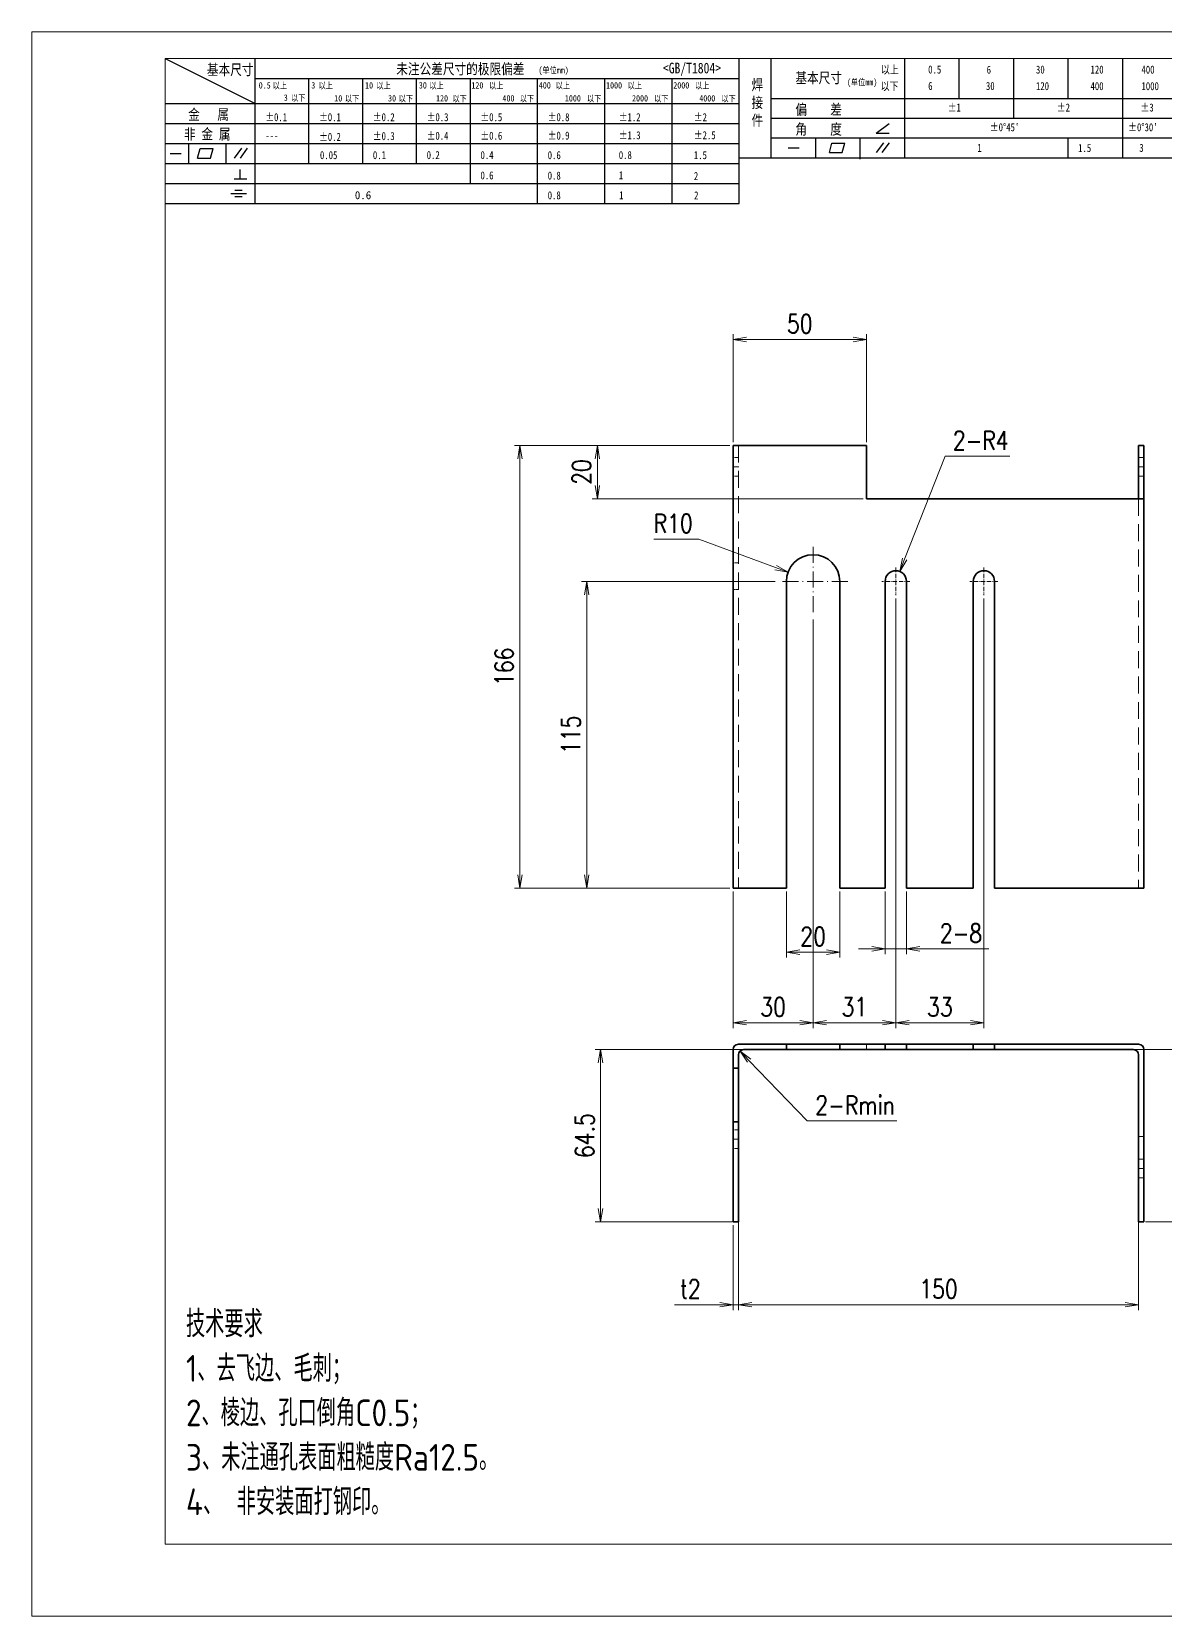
# Model space of a CAD drawing. Header units: millimetres. Extents: x 1333 to 78972, y -42879 to -5704.
# Drawn here: x 76831 to 77256, y -20114 to -19520 of the extents above; entities that cross this region are included whole.
import ezdxf

# ---------------------------------------------------------------- set-up
doc = ezdxf.new("R2010")
doc.units = ezdxf.units.MM
doc.header["$LTSCALE"] = 0.5
for name, pattern in [('AM_ISO02W050x2', [3.75, 3, -0.75]), ('AM_ISO08W050x2', [9, 6, -0.75, 1.5, -0.75]), ('DASHDOT', [18.5, 12, -3, 0.5, -3]), ('DASHED', [19.05, 12.7, -6.35])]:
    doc.linetypes.add(name, pattern=pattern)
for name, color, linetype, lineweight in [('中心线', 2, 'AM_ISO08W050x2', 18), ('图框', 7, 'Continuous', 18), ('标注线', 3, 'Continuous', 18), ('粗实线', 7, 'Continuous', 35), ('虚线', 1, 'AM_ISO02W050x2', 18)]:
    doc.layers.add(name, color=color, linetype=linetype, lineweight=lineweight)
doc.layers.add('图框文字', color=7, linetype='Continuous')
doc.layers.add('打印', color=7, linetype='Continuous', lineweight=15, plot=False)
doc.layers.add('打印-禁用', color=7, linetype='Continuous', lineweight=15, plot=False)
doc.styles.add('DIM', font='romans.shx', dxfattribs={"width": 0.8, "bigfont": 'bigfont.shx'})
doc.styles.add('国标', font='simfang.ttf', dxfattribs={"width": 0.8})
doc.styles.add('机械长仿宋', font='gbenor.shx', dxfattribs={"height": 1, "bigfont": 'gbcbig.shx'})
doc.dimstyles.new('XR 1-1$0', dxfattribs={"dimtxt": 3.5, "dimasz": 2.5, "dimexe": 1, "dimexo": 0.625, "dimgap": 1.2, "dimtad": 1, "dimzin": 9, "dimdsep": 46, "dimtxsty": 'DIM', "dimblk": 'OPEN', "dimcen": 0, "dimclrd": 8, "dimclre": 8, "dimclrt": 2, "dimazin": 2, "dimtfac": 0.5, "dimtmove": 0, "dimatfit": 3, "dimldrblk": 'OPEN', "dimfxl": 1, "dimtolj": 2, "dimlwd": 18, "dimlwe": 18, "dimarcsym": 0})
doc.dimstyles.new('XR 1-2$0', dxfattribs={"dimscale": 2, "dimtxt": 3.5, "dimasz": 2.5, "dimexe": 1, "dimexo": 0.625, "dimgap": 1.2, "dimtad": 1, "dimdsep": 46, "dimtxsty": 'DIM', "dimblk": 'OPEN', "dimcen": 0, "dimclrd": 8, "dimclre": 8, "dimclrt": 2, "dimazin": 2, "dimtfac": 0.5, "dimtmove": 0, "dimatfit": 3, "dimldrblk": 'OPEN', "dimfxl": 1, "dimtolj": 2, "dimlwd": 13, "dimlwe": 13, "dimarcsym": 0})
doc.dimstyles.new('XR 1-2$4', dxfattribs={"dimscale": 2, "dimtxt": 3.5, "dimasz": 2.5, "dimexe": 1, "dimexo": 0.625, "dimgap": 1.2, "dimtad": 1, "dimtoh": 1, "dimdsep": 46, "dimtxsty": 'DIM', "dimblk": 'OPEN', "dimcen": 0, "dimclrd": 8, "dimclre": 8, "dimclrt": 2, "dimazin": 2, "dimtfac": 0.5, "dimtofl": 0, "dimtmove": 0, "dimatfit": 3, "dimldrblk": 'OPEN', "dimfxl": 1, "dimtolj": 2, "dimlwd": 18, "dimlwe": 18, "dimarcsym": 0})

# ---------------------------------------------------------------- blocks, each defined once
blk = doc.blocks.new('GZDEH零件A3图框V01版')
at = {"layer": '图框', "linetype": 'Continuous'}
for p, q in [((2882.49, -1554.46), (2882.49, -1832.96)), ((3272.49, -1554.46), (2882.49, -1554.46)), ((2882.49, -1832.96), (3272.49, -1832.96))]:
    blk.add_line(p, q, dxfattribs=at)
at = {"layer": '图框文字', "color": 9}
for p, q in [((2882.49, -1554.46), (2899.37, -1562.92)), ((2899.37, -1581.67), (2899.37, -1554.46)), ((2990.09, -1581.67), (2990.09, -1554.46)), ((2996.09, -1573.08), (2996.09, -1554.46)), ((3021.09, -1561.98), (3021.09, -1554.46)), ((3031.31, -1561.98), (3031.31, -1554.46)), ((3041.53, -1561.98), (3041.53, -1554.46)), ((3051.75, -1561.98), (3051.75, -1554.46)), ((3061.98, -1561.98), (3061.98, -1554.46)), ((2899.37, -1558.24), (2990.09, -1558.24)), ((2909.45, -1574.17), (2909.45, -1558.24)), ((2919.53, -1574.17), (2919.53, -1558.24)), ((2929.61, -1574.17), (2929.61, -1558.24)), ((2939.69, -1577.92), (2939.69, -1558.24)), ((2952.29, -1581.67), (2952.29, -1558.24)), ((2964.89, -1581.67), (2964.89, -1558.24)), ((2977.49, -1581.67), (2977.49, -1558.24)), ((2996.09, -1561.98), (3113.09, -1561.98)), ((3021.09, -1573.08), (3021.09, -1561.98)), ((3041.53, -1565.68), (3041.53, -1561.98)), ((3061.98, -1573.08), (3061.98, -1561.98)), ((2882.49, -1562.92), (2990.09, -1562.92)), ((2882.49, -1566.67), (2990.09, -1566.67)), ((2996.09, -1565.68), (3113.09, -1565.68)), ((3015.75, -1568.51), (3018.15, -1566.66)), ((2882.49, -1570.42), (2990.09, -1570.42)), ((2886.92, -1574.12), (2886.92, -1570.42)), ((2893.91, -1574.12), (2893.91, -1570.42)), ((2996.09, -1569.38), (3113.09, -1569.38)), ((3004.42, -1573.08), (3004.42, -1569.38)), ((3006.97, -1572.12), (3007.45, -1570.33)), ((3007.45, -1570.33), (3009.86, -1570.33)), ((3009.39, -1572.12), (3009.86, -1570.33)), ((3012.75, -1573.08), (3012.75, -1569.38)), ((3015.75, -1568.51), (3018.15, -1568.51)), ((3015.81, -1572.12), (3017.15, -1570.26)), ((3016.89, -1572.12), (3018.23, -1570.26)), ((3051.75, -1573.08), (3051.75, -1569.38)), ((2883.43, -1572.27), (2885.49, -1572.27)), ((2888.59, -1573.16), (2889.07, -1571.37)), ((2888.59, -1573.16), (2891, -1573.16)), ((2889.07, -1571.37), (2891.48, -1571.37)), ((2891, -1573.16), (2891.48, -1571.37)), ((2895.52, -1573.16), (2896.85, -1571.3)), ((2896.6, -1573.16), (2897.94, -1571.3)), ((2990.09, -1573.08), (3113.09, -1573.08)), ((2999.26, -1571.23), (3001.32, -1571.23)), ((3006.97, -1572.12), (3009.39, -1572.12)), ((3012.75, -1573.33), (3012.75, -1573.08)), ((2882.49, -1574.17), (2990.09, -1574.17)), ((2895.42, -1577.05), (2897.81, -1577.05)), ((2896.58, -1577.05), (2896.58, -1575.28)), ((2882.49, -1577.92), (2990.09, -1577.92)), ((2894.79, -1579.77), (2897.77, -1579.77)), ((2895.57, -1579.17), (2896.92, -1579.17)), ((2882.49, -1581.67), (2990.09, -1581.67)), ((2895.57, -1580.37), (2896.93, -1580.37))]:
    blk.add_line(p, q, dxfattribs=at)
at = {"layer": '打印-禁用', "linetype": 'Continuous'}
for p, q in [((2857.49, -1549.46), (2857.49, -1846.46)), ((3277.49, -1549.46), (2857.49, -1549.46)), ((2857.49, -1846.46), (3277.49, -1846.46))]:
    blk.add_line(p, q, dxfattribs=at)
at = {"layer": '图框文字', "color": 9, "style": '国标', "width": 0.8}
for s, height, p in [('基本尺寸', 2, (2890.33, -1557.58)), ('未注公差尺寸的极限偏差', 2, (2925.81, -1557.44)), ('<GB/T1804>', 2, (2975.78, -1557.27)), ('以上', 1.5, (3016.64, -1557.33)), ('0.5', 1.5, (3025.49, -1557.3)), ('6', 1.5, (3036.45, -1557.34)), ('30', 1.5, (3045.69, -1557.31)), ('120', 1.5, (3055.91, -1557.31)), ('400', 1.5, (3065.46, -1557.31)), ('30', 1.2, (2930.04, -1560.11)), ('基本尺寸', 2, (3000.6, -1559.1)), ('以下', 1.5, (3016.58, -1560.43)), ('6', 1.5, (3025.49, -1560.38)), ('30', 1.5, (3036.31, -1560.39)), ('120', 1.5, (3045.69, -1560.41)), ('400', 1.5, (3055.91, -1560.41)), ('1000', 1.5, (3065.46, -1560.41)), ('金   属', 2, (2886.82, -1565.98)), ('±0.1', 1.5, (2901.27, -1566.23)), ('±0.1', 1.5, (2911.35, -1566.23)), ('±0.2', 1.5, (2921.43, -1566.23)), ('±0.3', 1.5, (2931.51, -1566.23)), ('±0.5', 1.5, (2941.59, -1566.23)), ('±0.8', 1.5, (2954.19, -1566.23)), ('±1.2', 1.5, (2967.51, -1566.23)), ('±2', 1.5, (2981.58, -1566.23)), ('偏    差', 2, (3000.6, -1565.04)), ('±1', 1.5, (3029.16, -1564.42)), ('±2', 1.5, (3049.61, -1564.42)), ('±3', 1.5, (3065.3, -1564.42)), ('非 金 属', 2, (2886.02, -1569.65)), ('±0.3', 1.5, (2921.43, -1569.77)), ('±0.4', 1.5, (2931.51, -1569.71)), ('±0.6', 1.5, (2941.59, -1569.71)), ('±0.9', 1.5, (2954.19, -1569.68)), ('±1.3', 1.5, (2967.51, -1569.62)), ('±2.5', 1.5, (2981.58, -1569.61)), ('角    度', 2, (3000.6, -1568.74)), ("±0%%D45'", 1.5, (3037.06, -1568.12)), ("±0%%D30'", 1.5, (3062.98, -1568.12)), ('---', 1.5, (2901.27, -1569.65)), ('±0.2', 1.5, (2911.35, -1569.92)), ('1', 1.5, (3034.69, -1571.98)), ('1.5', 1.5, (3053.59, -1572.01)), ('3', 1.5, (3065.05, -1571.98)), ('0.1', 1.5, (2921.43, -1573.34)), ('0.2', 1.5, (2931.51, -1573.33)), ('0.4', 1.5, (2941.59, -1573.33)), ('0.6', 1.5, (2954.19, -1573.35)), ('0.8', 1.5, (2967.51, -1573.33)), ('1.5', 1.5, (2981.58, -1573.34)), ('0.6', 1.5, (2941.59, -1577.14)), ('0.8', 1.5, (2954.19, -1577.17)), ('1', 1.5, (2967.51, -1577.12)), ('2', 1.5, (2981.58, -1577.26)), ('0.8', 1.5, (2954.19, -1580.87)), ('1', 1.5, (2967.59, -1580.86)), ('2', 1.5, (2981.62, -1580.89))]:
    blk.add_text(s, height=height, dxfattribs=at).set_placement(p)
at = {"layer": '图框文字', "color": 9, "lineweight": 15, "style": '国标', "width": 0.8}
for s, p in [('(单位mm)', (2952.44, -1557.27)), ('0.5', (2900.03, -1560.11)), ('以上', (2902.64, -1560.16)), ('3', (2909.88, -1560.11)), ('以上', (2911.25, -1560.16)), ('10', (2919.96, -1560.11)), ('以上', (2922.09, -1560.16)), ('以上', (2932.02, -1560.16)), ('120', (2939.88, -1560.11)), ('以上', (2943.21, -1560.16)), ('400', (2952.52, -1560.11)), ('以上', (2955.68, -1560.16)), ('1000', (2965.12, -1560.11)), ('以上', (2969.16, -1560.16)), ('2000', (2977.72, -1560.11)), ('以上', (2981.8, -1560.16)), ('(单位mm)', (3010.27, -1559.51)), ('3', (2904.73, -1562.41)), ('以下', (2906.1, -1562.46)), ('10', (2914.19, -1562.54)), ('以下', (2916.18, -1562.59)), ('30', (2924.27, -1562.54)), ('以下', (2926.26, -1562.59)), ('120', (2933.26, -1562.54)), ('以下', (2936.34, -1562.59)), ('400', (2945.7, -1562.54)), ('以下', (2948.94, -1562.59)), ('1000', (2957.41, -1562.54)), ('以下', (2961.54, -1562.59)), ('2000', (2969.99, -1562.54)), ('以下', (2974.14, -1562.59)), ('4000', (2982.59, -1562.54)), ('以下', (2986.74, -1562.59))]:
    blk.add_text(s, height=1.2, dxfattribs=at).set_placement(p)
at = {"layer": '图框文字', "color": 9, "lineweight": 13, "style": '国标'}
blk.add_text('0.6', height=1.5, dxfattribs=at).set_placement((2918.05, -1580.85))
at = {"layer": '图框文字', "color": 9, "style": '国标'}
for s, insert, char_height, width, attachment_point in [('焊\\P接\\P件', (2992.39, -1558.41), 2, 3.1877, 1), ('0.05', (2911.51, -1573.37), 1.5, 5.1982, 7)]:
    blk.add_mtext(s, dxfattribs=dict(at, insert=insert, char_height=char_height, width=width, attachment_point=attachment_point))
blk = doc.blocks.new('DEH A3')
at = {"layer": '图框'}
blk.add_blockref('GZDEH零件A3图框V01版', (-2857.49, 1846.46), dxfattribs=at)
blk = doc.blocks.new('_Open')
at = {"color": 0, "linetype": 'ByBlock', "lineweight": -2}
for p, q in [((-1, 0.17), (0, 0)), ((-1, -0.17), (0, 0)), ((0, 0), (-1, 0))]:
    blk.add_line(p, q, dxfattribs=at)
blk = doc.blocks.new('*D961')
at = {"layer": 'Defpoints', "color": 0}
for p in [(77014.22, -19675.14), (77094.1, -19675.14), (77094.1, -19841.14)]:
    blk.add_point(p, dxfattribs=at)
at = {"layer": '标注线', "color": 8, "lineweight": 13}
for p, q in [((77092.85, -19675.14), (77012.22, -19675.14)), ((77014.22, -19836.14), (77014.22, -19680.14)), ((77092.85, -19841.14), (77012.22, -19841.14))]:
    blk.add_line(p, q, dxfattribs=at)
at = {"layer": '标注线', "color": 8, "lineweight": 13, "xscale": 5, "yscale": 5, "zscale": 5}
for p, rotation in [((77014.22, -19675.14), 90), ((77014.22, -19841.14), 270)]:
    blk.add_blockref('_Open', p, dxfattribs=dict(at, rotation=rotation))
at = {"layer": '标注线', "color": 2, "insert": (77008.32, -19758.14), "char_height": 7, "attachment_point": 5, "rotation": 90, "style": 'DIM'}
blk.add_mtext('\\A2;166', dxfattribs=at)
blk = doc.blocks.new('*D962')
at = {"layer": 'Defpoints', "color": 0}
for p in [(77039.24, -19726.14), (77111.1, -19726.14), (77094.1, -19841.14)]:
    blk.add_point(p, dxfattribs=at)
at = {"layer": '标注线', "color": 8, "lineweight": 13}
for p, q in [((77109.85, -19726.14), (77037.24, -19726.14)), ((77039.24, -19836.14), (77039.24, -19731.14)), ((77092.85, -19841.14), (77037.24, -19841.14))]:
    blk.add_line(p, q, dxfattribs=at)
at = {"layer": '标注线', "color": 8, "lineweight": 13, "xscale": 5, "yscale": 5, "zscale": 5}
for p, rotation in [((77039.24, -19726.14), 90), ((77039.24, -19841.14), 270)]:
    blk.add_blockref('_Open', p, dxfattribs=dict(at, rotation=rotation))
at = {"layer": '标注线', "color": 2, "insert": (77033.34, -19783.64), "char_height": 7, "attachment_point": 5, "rotation": 90, "style": 'DIM'}
blk.add_mtext('\\A2;115', dxfattribs=at)
blk = doc.blocks.new('*D963')
at = {"layer": 'Defpoints', "color": 0}
for p in [(77144.1, -19635.48), (77094.1, -19675.14), (77144.1, -19675.14)]:
    blk.add_point(p, dxfattribs=at)
at = {"layer": '标注线', "color": 8, "lineweight": 13}
for p, q in [((77094.1, -19673.89), (77094.1, -19633.48)), ((77099.1, -19635.48), (77139.1, -19635.48)), ((77144.1, -19673.89), (77144.1, -19633.48))]:
    blk.add_line(p, q, dxfattribs=at)
at = {"layer": '标注线', "color": 8, "lineweight": 13, "xscale": 5, "yscale": 5, "zscale": 5, "rotation": 180}
blk.add_blockref('_Open', (77094.1, -19635.48), dxfattribs=at)
at = {"layer": '标注线', "color": 8, "lineweight": 13, "xscale": 5, "yscale": 5, "zscale": 5}
blk.add_blockref('_Open', (77144.1, -19635.48), dxfattribs=at)
at = {"layer": '标注线', "color": 2, "insert": (77119.1, -19629.58), "char_height": 7, "attachment_point": 5, "style": 'DIM'}
blk.add_mtext('\\A2;50', dxfattribs=at)
blk = doc.blocks.new('*D964')
at = {"layer": 'Defpoints', "color": 0}
for p in [(77043.23, -19675.14), (77094.1, -19675.14), (77144.1, -19695.14)]:
    blk.add_point(p, dxfattribs=at)
at = {"layer": '标注线', "color": 8, "lineweight": 13}
for p, q in [((77092.85, -19675.14), (77041.23, -19675.14)), ((77043.23, -19690.14), (77043.23, -19680.14)), ((77142.85, -19695.14), (77041.23, -19695.14))]:
    blk.add_line(p, q, dxfattribs=at)
at = {"layer": '标注线', "color": 8, "lineweight": 13, "xscale": 5, "yscale": 5, "zscale": 5}
for p, rotation in [((77043.23, -19675.14), 90), ((77043.23, -19695.14), 270)]:
    blk.add_blockref('_Open', p, dxfattribs=dict(at, rotation=rotation))
at = {"layer": '标注线', "color": 2, "insert": (77037.33, -19685.14), "char_height": 7, "attachment_point": 5, "rotation": 90, "style": 'DIM'}
blk.add_mtext('\\A2;20', dxfattribs=at)
blk = doc.blocks.new('*D965')
at = {"layer": 'Defpoints', "color": 0}
for p in [(77124.1, -19739.14), (77094.1, -19841.14), (77124.1, -19891.56)]:
    blk.add_point(p, dxfattribs=at)
at = {"layer": '标注线', "color": 8, "lineweight": 13}
for p, q in [((77124.1, -19740.39), (77124.1, -19893.56)), ((77094.1, -19842.39), (77094.1, -19893.56)), ((77099.1, -19891.56), (77119.1, -19891.56))]:
    blk.add_line(p, q, dxfattribs=at)
at = {"layer": '标注线', "color": 8, "lineweight": 13, "xscale": 5, "yscale": 5, "zscale": 5, "rotation": 180}
blk.add_blockref('_Open', (77094.1, -19891.56), dxfattribs=at)
at = {"layer": '标注线', "color": 8, "lineweight": 13, "xscale": 5, "yscale": 5, "zscale": 5}
blk.add_blockref('_Open', (77124.1, -19891.56), dxfattribs=at)
at = {"layer": '标注线', "color": 2, "insert": (77109.1, -19885.66), "char_height": 7, "attachment_point": 5, "style": 'DIM'}
blk.add_mtext('\\A2;30', dxfattribs=at)
blk = doc.blocks.new('*D966')
at = {"layer": 'Defpoints', "color": 0}
for p in [(77155.1, -19731.34), (77124.1, -19739.14), (77155.1, -19891.56)]:
    blk.add_point(p, dxfattribs=at)
at = {"layer": '标注线', "color": 8, "lineweight": 13}
for p, q in [((77155.1, -19732.59), (77155.1, -19893.56)), ((77124.1, -19740.39), (77124.1, -19893.56)), ((77129.1, -19891.56), (77150.1, -19891.56))]:
    blk.add_line(p, q, dxfattribs=at)
at = {"layer": '标注线', "color": 8, "lineweight": 13, "xscale": 5, "yscale": 5, "zscale": 5, "rotation": 180}
blk.add_blockref('_Open', (77124.1, -19891.56), dxfattribs=at)
at = {"layer": '标注线', "color": 8, "lineweight": 13, "xscale": 5, "yscale": 5, "zscale": 5}
blk.add_blockref('_Open', (77155.1, -19891.56), dxfattribs=at)
at = {"layer": '标注线', "color": 2, "insert": (77139.6, -19885.66), "char_height": 7, "attachment_point": 5, "style": 'DIM'}
blk.add_mtext('\\A2;31', dxfattribs=at)
blk = doc.blocks.new('*D967')
at = {"layer": 'Defpoints', "color": 0}
for p in [(77155.1, -19732.59), (77188.1, -19731.34), (77188.1, -19891.56)]:
    blk.add_point(p, dxfattribs=at)
at = {"layer": '标注线', "color": 8, "lineweight": 13}
for p, q in [((77188.1, -19732.59), (77188.1, -19893.56)), ((77155.1, -19733.84), (77155.1, -19893.56)), ((77160.1, -19891.56), (77183.1, -19891.56))]:
    blk.add_line(p, q, dxfattribs=at)
at = {"layer": '标注线', "color": 8, "lineweight": 13, "xscale": 5, "yscale": 5, "zscale": 5, "rotation": 180}
blk.add_blockref('_Open', (77155.1, -19891.56), dxfattribs=at)
at = {"layer": '标注线', "color": 8, "lineweight": 13, "xscale": 5, "yscale": 5, "zscale": 5}
blk.add_blockref('_Open', (77188.1, -19891.56), dxfattribs=at)
at = {"layer": '标注线', "color": 2, "insert": (77171.6, -19885.66), "char_height": 7, "attachment_point": 5, "style": 'DIM'}
blk.add_mtext('\\A2;33', dxfattribs=at)
blk = doc.blocks.new('*D968')
at = {"layer": 'Defpoints', "color": 0}
for p in [(77114.1, -19841.14), (77134.1, -19841.14), (77114.1, -19865.14)]:
    blk.add_point(p, dxfattribs=at)
at = {"layer": '标注线', "color": 8, "lineweight": 13}
for p, q in [((77114.1, -19842.39), (77114.1, -19867.14)), ((77134.1, -19842.39), (77134.1, -19867.14)), ((77129.1, -19865.14), (77119.1, -19865.14))]:
    blk.add_line(p, q, dxfattribs=at)
at = {"layer": '标注线', "color": 8, "lineweight": 13, "xscale": 5, "yscale": 5, "zscale": 5, "rotation": 180}
blk.add_blockref('_Open', (77114.1, -19865.14), dxfattribs=at)
at = {"layer": '标注线', "color": 8, "lineweight": 13, "xscale": 5, "yscale": 5, "zscale": 5}
blk.add_blockref('_Open', (77134.1, -19865.14), dxfattribs=at)
at = {"layer": '标注线', "color": 2, "insert": (77124.1, -19859.24), "char_height": 7, "attachment_point": 5, "style": 'DIM'}
blk.add_mtext('\\A2;20', dxfattribs=at)
blk = doc.blocks.new('*D969')
at = {"layer": 'Defpoints', "color": 0}
for p in [(77151.1, -19841.14), (77159.1, -19841.14), (77159.1, -19863.88)]:
    blk.add_point(p, dxfattribs=at)
at = {"layer": '标注线', "color": 8, "lineweight": 13}
for p, q in [((77151.1, -19842.39), (77151.1, -19865.88)), ((77159.1, -19842.39), (77159.1, -19865.88)), ((77146.1, -19863.88), (77141.1, -19863.88)), ((77151.1, -19863.88), (77159.1, -19863.88)), ((77164.1, -19863.88), (77189.9, -19863.88))]:
    blk.add_line(p, q, dxfattribs=at)
at = {"layer": '标注线', "color": 8, "lineweight": 13, "xscale": 5, "yscale": 5, "zscale": 5}
blk.add_blockref('_Open', (77151.1, -19863.88), dxfattribs=at)
at = {"layer": '标注线', "color": 8, "lineweight": 13, "xscale": 5, "yscale": 5, "zscale": 5, "rotation": 180}
blk.add_blockref('_Open', (77159.1, -19863.88), dxfattribs=at)
at = {"layer": '标注线', "color": 2, "insert": (77179.5, -19857.98), "char_height": 7, "attachment_point": 5, "style": 'DIM'}
blk.add_mtext('\\A2;{\\Fromans,bigfont|c134;2-}8', dxfattribs=at)
blk = doc.blocks.new('*D970')
at = {"layer": 'Defpoints', "color": 0}
for p in [(77114.72, -19722.67), (77124.1, -19726.14)]:
    blk.add_point(p, dxfattribs=at)
at = {"layer": '标注线', "color": 8, "lineweight": 18}
for p, q in [((77064.46, -19710.27), (77081.26, -19710.27)), ((77081.26, -19710.27), (77110.03, -19720.93))]:
    blk.add_line(p, q, dxfattribs=at)
at = {"layer": '标注线', "color": 8, "lineweight": 18, "xscale": 5, "yscale": 5, "zscale": 5, "rotation": 339.6725126245987}
blk.add_blockref('_Open', (77114.72, -19722.67), dxfattribs=at)
at = {"layer": '标注线', "color": 2, "insert": (77071.66, -19704.37), "char_height": 7, "attachment_point": 5, "style": 'DIM'}
blk.add_mtext('\\A2;R10', dxfattribs=at)
blk = doc.blocks.new('*D971')
at = {"layer": 'Defpoints', "color": 0}
for p in [(77155.1, -19726.14), (77156.56, -19722.42)]:
    blk.add_point(p, dxfattribs=at)
at = {"layer": '标注线', "color": 8, "lineweight": 18}
for p, q in [((77173.56, -19679.17), (77158.39, -19717.77)), ((77197.83, -19679.17), (77173.56, -19679.17))]:
    blk.add_line(p, q, dxfattribs=at)
at = {"layer": '标注线', "color": 8, "lineweight": 18, "xscale": 5, "yscale": 5, "zscale": 5, "rotation": 248.5452503990932}
blk.add_blockref('_Open', (77156.56, -19722.42), dxfattribs=at)
at = {"layer": '标注线', "color": 2, "insert": (77186.9, -19673.27), "char_height": 7, "attachment_point": 5, "style": 'DIM'}
blk.add_mtext('\\A2;{\\Fromans,bigfont|c134;2-}R4', dxfattribs=at)
blk = doc.blocks.new('*D972')
at = {"layer": 'Defpoints', "color": 0}
for p in [(77044.38, -19901.65), (77100.28, -19901.65), (77095.1, -19966.15)]:
    blk.add_point(p, dxfattribs=at)
at = {"layer": '标注线', "color": 8, "lineweight": 13}
for p, q in [((77099.03, -19901.65), (77042.38, -19901.65)), ((77044.38, -19961.15), (77044.38, -19906.65)), ((77093.85, -19966.15), (77042.38, -19966.15))]:
    blk.add_line(p, q, dxfattribs=at)
at = {"layer": '标注线', "color": 8, "lineweight": 13, "xscale": 5, "yscale": 5, "zscale": 5}
for p, rotation in [((77044.38, -19901.65), 90), ((77044.38, -19966.15), 270)]:
    blk.add_blockref('_Open', p, dxfattribs=dict(at, rotation=rotation))
at = {"layer": '标注线', "color": 2, "insert": (77038.48, -19933.9), "char_height": 7, "attachment_point": 5, "rotation": 90, "style": 'DIM'}
blk.add_mtext('\\A2;64.5', dxfattribs=at)
blk = doc.blocks.new('*D973')
at = {"layer": 'Defpoints', "color": 0}
for p in [(77094.1, -19966.15), (77096.1, -19966.15), (77096.1, -19997.27)]:
    blk.add_point(p, dxfattribs=at)
at = {"layer": '标注线', "color": 8, "lineweight": 13}
for p, q in [((77094.1, -19967.4), (77094.1, -19999.27)), ((77096.1, -19967.4), (77096.1, -19999.27)), ((77089.1, -19997.27), (77072.09, -19997.27)), ((77096.1, -19997.27), (77094.1, -19997.27)), ((77101.1, -19997.27), (77106.1, -19997.27))]:
    blk.add_line(p, q, dxfattribs=at)
at = {"layer": '标注线', "color": 8, "lineweight": 13, "xscale": 5, "yscale": 5, "zscale": 5}
blk.add_blockref('_Open', (77094.1, -19997.27), dxfattribs=at)
at = {"layer": '标注线', "color": 8, "lineweight": 13, "xscale": 5, "yscale": 5, "zscale": 5, "rotation": 180}
blk.add_blockref('_Open', (77096.1, -19997.27), dxfattribs=at)
at = {"layer": '标注线', "color": 2, "insert": (77078.09, -19991.37), "char_height": 7, "attachment_point": 5, "style": 'DIM'}
blk.add_mtext('\\A2;{\\Fromans,bigfont|c134;t}2', dxfattribs=at)
blk = doc.blocks.new('*D974')
at = {"layer": 'Defpoints', "color": 0}
for p in [(77096.1, -19964.94), (77246.1, -19964.94), (77246.1, -19997.27)]:
    blk.add_point(p, dxfattribs=at)
at = {"layer": '标注线', "color": 8, "lineweight": 13}
for p, q in [((77096.1, -19966.19), (77096.1, -19999.27)), ((77246.1, -19966.19), (77246.1, -19999.27)), ((77101.1, -19997.27), (77241.1, -19997.27))]:
    blk.add_line(p, q, dxfattribs=at)
at = {"layer": '标注线', "color": 8, "lineweight": 13, "xscale": 5, "yscale": 5, "zscale": 5, "rotation": 180}
blk.add_blockref('_Open', (77096.1, -19997.27), dxfattribs=at)
at = {"layer": '标注线', "color": 8, "lineweight": 13, "xscale": 5, "yscale": 5, "zscale": 5}
blk.add_blockref('_Open', (77246.1, -19997.27), dxfattribs=at)
at = {"layer": '标注线', "color": 2, "insert": (77171.1, -19991.37), "char_height": 7, "attachment_point": 5, "style": 'DIM'}
blk.add_mtext('\\A2;150', dxfattribs=at)
blk = doc.blocks.new('*D975')
at = {"layer": 'Defpoints', "color": 0}
for p in [(77096.72, -19902.21), (77098.1, -19903.65)]:
    blk.add_point(p, dxfattribs=at)
at = {"layer": '标注线', "color": 8, "lineweight": 18}
for p, q in [((77121.83, -19928.38), (77100.18, -19905.81)), ((77155.43, -19928.38), (77121.83, -19928.38))]:
    blk.add_line(p, q, dxfattribs=at)
at = {"layer": '标注线', "color": 8, "lineweight": 18, "xscale": 5, "yscale": 5, "zscale": 5, "rotation": 133.8171413191424}
blk.add_blockref('_Open', (77096.72, -19902.21), dxfattribs=at)
at = {"layer": '标注线', "color": 2, "insert": (77139.83, -19922.48), "char_height": 7, "attachment_point": 5, "style": 'DIM'}
blk.add_mtext('\\A2;{\\Fromans,bigfont|c134;2-Rmin}', dxfattribs=at)
blk = doc.blocks.new('*D1002')
at = {"layer": 'Defpoints', "color": 0}
for p in [(77244.1, -19901.65), (77248.1, -19966.15), (77263.76, -19966.15)]:
    blk.add_point(p, dxfattribs=at)
at = {"layer": '标注线', "color": 8, "lineweight": 18}
for p, q in [((77244.73, -19901.65), (77264.76, -19901.65)), ((77263.76, -19904.15), (77263.76, -19963.65)), ((77248.73, -19966.15), (77264.76, -19966.15))]:
    blk.add_line(p, q, dxfattribs=at)
at = {"layer": '标注线', "color": 8, "lineweight": 18, "xscale": 2.5, "yscale": 2.5, "zscale": 2.5}
for p, rotation in [((77263.76, -19901.65), 90), ((77263.76, -19966.15), 270)]:
    blk.add_blockref('_Open', p, dxfattribs=dict(at, rotation=rotation))
at = {"layer": '标注线', "color": 2, "insert": (77260.81, -19933.9), "char_height": 3.5, "attachment_point": 5, "rotation": 90, "style": 'DIM'}
blk.add_mtext('\\A2;64.5', dxfattribs=at)

msp = doc.modelspace()

# ---------------------------------------------------------------- linework, layer by layer
at = {"layer": '中心线', "linetype": 'DASHDOT', "ltscale": 0.06}
for p, q in [((77093.9, -19683.145), (77096.3, -19683.145)), ((77093.9, -19935.15), (77096.3, -19935.15))]:
    msp.add_line(p, q, dxfattribs=at)
at = {"layer": '中心线', "linetype": 'DASHDOT', "ltscale": 0.060015}
for p, q in [((77248.3, -19683.145), (77245.9, -19683.145)), ((77096.3, -19729.145), (77093.9, -19729.145)), ((77248.3, -19946.15), (77245.9, -19946.15))]:
    msp.add_line(p, q, dxfattribs=at)
at = {"layer": '中心线', "linetype": 'DASHDOT'}
for p, q in [((77124.1, -19713.145), (77124.1, -19739.145)), ((77137.1, -19726.145), (77111.1, -19726.145))]:
    msp.add_line(p, q, dxfattribs=at)
at = {"layer": '中心线', "linetype": 'DASHDOT', "ltscale": 0.26}
for p, q in [((77160.3, -19726.145), (77149.9, -19726.145)), ((77155.1, -19720.945), (77155.1, -19731.345)), ((77193.3, -19726.145), (77182.9, -19726.145)), ((77188.1, -19720.945), (77188.1, -19731.345))]:
    msp.add_line(p, q, dxfattribs=at)
at = {"layer": '打印'}
msp.add_lwpolyline([(76831.231, -19520.067), (77671.231, -19520.067), (77671.231, -20114.067), (76831.231, -20114.067)], close=True, dxfattribs=at)
at = {"layer": '粗实线', "ltscale": 0.05}
for p, q in [((77094.1, -19675.145), (77096.1, -19675.145)), ((77248.1, -19675.145), (77246.1, -19675.145)), ((77246.1, -19695.145), (77248.1, -19695.145)), ((77094.1, -19841.145), (77096.1, -19841.145)), ((77248.1, -19841.145), (77246.1, -19841.145)), ((77114.1, -19899.65), (77114.1, -19901.65)), ((77134.1, -19901.65), (77134.1, -19899.65)), ((77151.1, -19899.65), (77151.1, -19901.65)), ((77159.1, -19901.65), (77159.1, -19899.65)), ((77184.1, -19899.65), (77184.1, -19901.65)), ((77192.1, -19899.65), (77192.1, -19901.65)), ((77094.1, -19908.65), (77096.1, -19908.65)), ((77094.1, -19928.65), (77096.1, -19928.65)), ((77094.1, -19966.15), (77096.1, -19966.15)), ((77246.1, -19966.15), (77248.1, -19966.15))]:
    msp.add_line(p, q, dxfattribs=at)
at = {"layer": '粗实线'}
for p, q in [((77094.1, -19675.145), (77094.1, -19841.145)), ((77144.1, -19675.145), (77096.1, -19675.145)), ((77144.1, -19675.145), (77144.1, -19695.145)), ((77246.1, -19675.145), (77246.1, -19695.145)), ((77248.1, -19675.145), (77248.1, -19695.145)), ((77144.1, -19695.145), (77189.1, -19695.145)), ((77189.1, -19695.145), (77246.1, -19695.145)), ((77248.1, -19695.145), (77248.1, -19841.145)), ((77114.1, -19841.145), (77114.1, -19726.145)), ((77134.1, -19726.145), (77134.1, -19841.145)), ((77151.1, -19841.145), (77151.1, -19726.145)), ((77159.1, -19726.145), (77159.1, -19841.145)), ((77184.1, -19841.145), (77184.1, -19726.145)), ((77192.1, -19726.145), (77192.1, -19841.145)), ((77184.1, -19841.145), (77159.1, -19841.145)), ((77246.1, -19841.145), (77192.1, -19841.145)), ((77134.1, -19899.65), (77114.1, -19899.65)), ((77134.1, -19901.65), (77114.1, -19901.65)), ((77184.1, -19899.65), (77159.1, -19899.65)), ((77184.1, -19901.65), (77159.1, -19901.65)), ((77246.1, -19899.65), (77192.1, -19899.65)), ((77244.1, -19901.65), (77192.1, -19901.65)), ((77246.1, -19966.15), (77246.1, -19903.65)), ((77248.1, -19901.65), (77248.1, -19966.15)), ((77094.1, -19908.65), (77094.1, -19928.65)), ((77096.1, -19908.65), (77096.1, -19928.65)), ((77094.1, -19966.15), (77094.1, -19928.65)), ((77096.1, -19966.15), (77096.1, -19928.65))]:
    msp.add_line(p, q, dxfattribs=at)
at = {"layer": '粗实线', "ltscale": 0.45}
for p, q in [((77114.1, -19841.145), (77096.1, -19841.145)), ((77114.1, -19899.65), (77096.1, -19899.65))]:
    msp.add_line(p, q, dxfattribs=at)
at = {"layer": '粗实线', "ltscale": 0.425}
for p, q in [((77151.1, -19841.145), (77134.1, -19841.145)), ((77151.1, -19899.65), (77134.1, -19899.65)), ((77151.1, -19901.65), (77134.1, -19901.65))]:
    msp.add_line(p, q, dxfattribs=at)
at = {"layer": '粗实线', "ltscale": 0.175}
msp.add_line((77094.1, -19908.65), (77094.1, -19901.65), dxfattribs=at)
at = {"layer": '粗实线', "ltscale": 0.125}
msp.add_line((77096.1, -19908.65), (77096.1, -19903.65), dxfattribs=at)
at = {"layer": '粗实线', "ltscale": 0.4}
msp.add_line((77114.1, -19901.65), (77098.1, -19901.65), dxfattribs=at)
at = {"layer": '粗实线', "ltscale": 0.2}
for p, q in [((77159.1, -19899.65), (77151.1, -19899.65)), ((77159.1, -19901.65), (77151.1, -19901.65)), ((77192.1, -19899.65), (77184.1, -19899.65)), ((77192.1, -19901.65), (77184.1, -19901.65))]:
    msp.add_line(p, q, dxfattribs=at)
at = {"layer": '粗实线'}
for centre, radius, start, end in [((77124.1, -19726.145), 10, 0, 180), ((77155.1, -19726.145), 4, 0, 180), ((77188.1, -19726.145), 4, 0, 180), ((77096.1, -19901.65), 2, 90, 180), ((77098.1, -19903.65), 2, 90, 180), ((77244.1, -19903.65), 2, 360, 90), ((77246.1, -19901.65), 2, 360, 90)]:
    msp.add_arc(centre, radius, start, end, dxfattribs=at)
at = {"layer": '虚线', "linetype": 'DASHED'}
for p, q in [((77096.1, -19675.145), (77096.1, -19841.145)), ((77246.1, -19695.145), (77246.1, -19841.145))]:
    msp.add_line(p, q, dxfattribs=at)
at = {"layer": '虚线', "linetype": 'DASHED', "ltscale": 0.05}
for p, q in [((77094.1, -19679.645), (77096.1, -19679.645)), ((77248.1, -19679.645), (77246.1, -19679.645)), ((77094.1, -19686.645), (77096.1, -19686.645)), ((77248.1, -19686.645), (77246.1, -19686.645)), ((77096.1, -19719.145), (77094.1, -19719.145)), ((77144.1, -19899.65), (77144.1, -19901.65)), ((77094.1, -19931.65), (77096.1, -19931.65)), ((77248.1, -19934.15), (77246.1, -19934.15)), ((77094.1, -19938.65), (77096.1, -19938.65)), ((77248.1, -19942.65), (77246.1, -19942.65)), ((77248.1, -19949.65), (77246.1, -19949.65))]:
    msp.add_line(p, q, dxfattribs=at)

# ---------------------------------------------------------------- block references
at = {"layer": '图框', "xscale": 2, "yscale": 2, "zscale": 2}
msp.add_blockref('DEH A3', (76831.231, -20114.067), dxfattribs=at)

# ---------------------------------------------------------------- texts
at = {"layer": '标注线', "color": 2, "insert": (76889.057, -20076.205), "char_height": 10, "width": 229.64922, "attachment_point": 7, "style": '机械长仿宋'}
msp.add_mtext('\\A2;技术要求\\P1、去飞边、毛刺；\\P2、棱边、孔口倒角C0.5；\\P3、未注通孔表面粗糙度Ra12.5。\\P{\\A0;4、\\C3; \\C2;非安装面打钢印。}', dxfattribs=at)

# ---------------------------------------------------------------- dimensions: what is measured, and where the dimension line sits
at = {"layer": '标注线'}
for base, p1, p2, picture, middle in [((77144.1, -19635.48), (77094.1, -19675.145), (77144.1, -19675.145), '*D963', (77119.1, -19629.58)), ((77155.1, -19891.558), (77124.1, -19739.145), (77155.1, -19731.345), '*D966', (77139.6, -19885.658)), ((77188.1, -19891.558), (77155.1, -19732.595), (77188.1, -19731.345), '*D967', (77171.6, -19885.658)), ((77124.1, -19891.558), (77094.1, -19841.145), (77124.1, -19739.145), '*D965', (77109.1, -19885.658)), ((77114.1, -19865.144), (77134.1, -19841.145), (77114.1, -19841.145), '*D968', (77124.1, -19859.244)), ((77246.1, -19997.269), (77096.1, -19964.945), (77246.1, -19964.945), '*D974', (77171.1, -19991.369))]:
    dim = msp.add_linear_dim(base=base, p1=p1, p2=p2, dimstyle='XR 1-2$0', dxfattribs=at)
    dim.commit()
    dim.dimension.update_dxf_attribs({"geometry": picture, "text_midpoint": middle})
dim = msp.add_radius_dim(center=(77155.1, -19726.145), mpoint=(77156.563, -19722.422), text='{\\Fromans,bigfont|c134;2-}<>', dimstyle='XR 1-2$4', dxfattribs=at)
dim.commit()
dim.dimension.update_dxf_attribs({"geometry": '*D971', "text_midpoint": (77186.896, -19679.167), "dimtype": 164})
for base, p1, p2, picture, middle in [((77014.224, -19675.145), (77094.1, -19841.145), (77094.1, -19675.145), '*D961', (77008.324, -19758.145)), ((77043.234, -19675.145), (77144.1, -19695.145), (77094.1, -19675.145), '*D964', (77037.334, -19685.145)), ((77039.239, -19726.145), (77094.1, -19841.145), (77111.1, -19726.145), '*D962', (77033.339, -19783.645)), ((77044.383, -19901.65), (77095.1, -19966.15), (77100.284, -19901.65), '*D972', (77038.483, -19933.9))]:
    dim = msp.add_linear_dim(base=base, p1=p1, p2=p2, angle=90, dimstyle='XR 1-2$0', dxfattribs=at)
    dim.commit()
    dim.dimension.update_dxf_attribs({"geometry": picture, "text_midpoint": middle})
dim = msp.add_radius_dim(center=(77124.1, -19726.145), mpoint=(77114.723, -19722.671), dimstyle='XR 1-2$4', dxfattribs=at)
dim.commit()
dim.dimension.update_dxf_attribs({"geometry": '*D970', "text_midpoint": (77071.66, -19710.274), "dimtype": 164})
dim = msp.add_linear_dim(base=(77159.1, -19863.876), p1=(77151.1, -19841.145), p2=(77159.1, -19841.145), text='{\\Fromans,bigfont|c134;2-}<>', dimstyle='XR 1-2$0', dxfattribs=at)
dim.commit()
dim.dimension.update_dxf_attribs({"geometry": '*D969', "text_midpoint": (77179.5, -19857.976)})
dim = msp.add_radius_dim(center=(77098.1, -19903.65), mpoint=(77096.716, -19902.207), text='{\\Fromans,bigfont|c134;2-Rmin}', dimstyle='XR 1-2$4', override={"dimtmove": 1}, dxfattribs=at)
dim.commit()
dim.dimension.update_dxf_attribs({"geometry": '*D975', "text_midpoint": (77121.826, -19928.377), "dimtype": 164})
at = {"layer": '标注线', "color": 7}
dim = msp.add_linear_dim(base=(77263.761, -19966.15), p1=(77244.1, -19901.65), p2=(77248.1, -19966.15), angle=90, dimstyle='XR 1-1$0', dxfattribs=at)
dim.commit()
dim.dimension.update_dxf_attribs({"geometry": '*D1002', "text_midpoint": (77260.811, -19933.9)})
at = {"layer": '标注线'}
dim = msp.add_linear_dim(base=(77096.1, -19997.269), p1=(77094.1, -19966.15), p2=(77096.1, -19966.15), text='{\\Fromans,bigfont|c134;t}<>', dimstyle='XR 1-2$0', dxfattribs=at)
dim.commit()
dim.dimension.update_dxf_attribs({"geometry": '*D973', "text_midpoint": (77078.088, -19997.269), "dimtype": 160})

doc.saveas('drawing.dxf')
